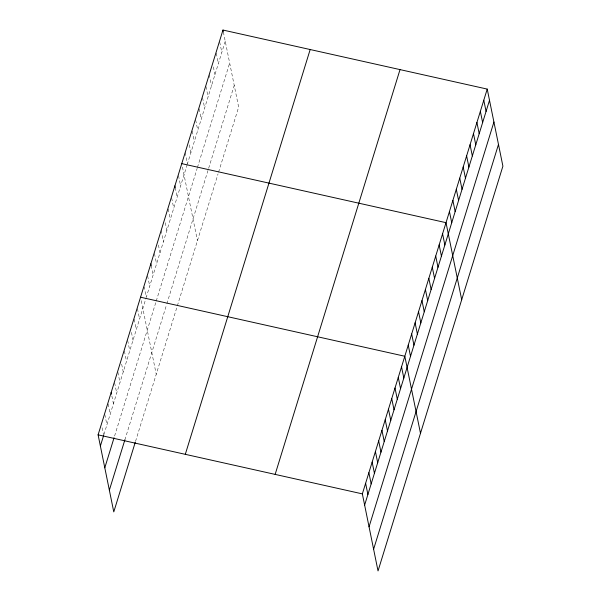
<?xml version="1.0" encoding="UTF-8"?>
<svg xmlns="http://www.w3.org/2000/svg" width="601" height="601" viewBox="0 0 601 601"><rect width="100%" height="100%" fill="white"/><g stroke="black" fill="none" stroke-linecap="round" stroke-linejoin="round"><path stroke-width="0.45" stroke-dasharray="3 2.25" d="M103.913 434.576L146.005 298.141M187.211 164.561L146.268 297.285L144.165 286.94M225.247 41.251L187.474 163.705L185.198 152.496M114.596 436.018L155.975 301.897M156.237 301.041L197.181 168.31M197.444 167.454L229.672 62.985M124.865 439.887L166.605 304.594M166.868 303.738L234.225 85.38M135.548 441.329L176.837 307.494M177.363 305.781L218.043 173.907M218.576 172.194L238.65 107.121L223.317 31.77M219.711 42.04L221.814 52.385M216.277 53.173L218.381 63.518M213.37 66.891L214.948 74.644M209.231 74.577L211.514 85.778M205.97 86.574L208.081 96.911M202.537 97.7L204.64 108.045M199.104 108.834L201.207 119.178M195.671 119.967L197.774 130.304M192.237 131.101L194.341 141.438M189.33 144.818L190.908 152.571M182.464 167.078L197.444 240.7M178.505 175.627L180.608 185.964M175.244 187.617L177.175 197.098M171.631 197.887L173.742 208.231M168.197 209.02L170.301 219.365M165.29 222.738L166.868 230.491M161.158 230.423L163.434 241.625M158.424 245.005L160.001 252.758M154.465 253.547L156.568 263.892M151.204 265.544L153.135 275.018M147.598 275.814L149.702 286.151M141.258 300.658L156.23 374.28M137.464 308.659L139.567 319.003M134.196 319.251L136.299 329.588M131.454 332.421L133.031 340.174M127.667 340.421L129.771 350.766M124.399 351.007L126.503 361.351M121.657 364.183L123.235 371.936M117.871 372.184L119.975 382.521M114.603 382.769L116.707 393.114M111.861 395.946L113.439 403.699M108.067 403.947L110.171 414.284M104.807 414.532L106.91 424.869M102.065 427.702L103.47 434.598"/><path stroke-width="0.9" d="M135.278 442.216L113.777 511.909L98.098 434.846L222.971 30.05L487.223 89.091L502.902 166.154L378.029 570.95L362.35 493.879L487.223 89.091M100.375 446.047L103.642 435.462M104.799 467.781L114.055 437.783M109.352 490.176L124.865 439.887M185.303 454.326L310.176 49.53M275.145 474.399L400.018 69.603M364.634 505.08L489.499 100.292M369.052 526.822L493.924 122.026M373.612 549.216L498.484 144.42M181.757 163.63L446.017 222.67L461.696 299.741M140.551 297.217L404.811 356.25L420.49 433.321M98.098 434.846L362.35 493.879M483.79 100.217L486.066 111.425M480.357 111.35L482.633 122.551M476.924 122.484L479.2 133.685M473.49 133.617L475.767 144.818M470.057 144.751L472.333 155.952M466.616 155.877L468.9 167.078M463.183 167.01L465.467 178.212M459.75 178.144L462.034 189.345M456.317 189.277L458.593 200.479M452.884 200.403L455.16 211.612M449.45 211.537L451.727 222.738M442.584 233.804L444.86 245.005M439.151 244.93L441.427 256.139M435.717 256.064L437.994 267.265M432.277 267.197L434.561 278.398M428.844 278.331L431.127 289.532M425.41 289.464L427.694 300.665M421.977 300.59L424.253 311.799M418.544 311.724L420.82 322.925M415.111 322.857L417.387 334.058M411.677 333.991L413.954 345.192M408.244 345.117L410.521 356.325M401.543 366.835L403.819 378.044M398.275 377.428L400.559 388.629M395.007 388.013L397.291 399.214M391.747 398.598L394.023 409.799M388.479 409.183L390.755 420.392M385.211 419.776L387.495 430.977M381.951 430.361L384.227 441.562M378.683 440.946L380.959 452.147M375.415 451.531L377.691 462.74M372.147 462.124L374.431 473.325M368.886 472.709L371.163 483.91M365.618 483.294L367.895 494.495M222.971 30.05L223.317 31.77M174.891 185.897L175.244 187.617M150.859 263.816L151.204 265.544M111.162 392.498L111.508 394.218"/></g></svg>
